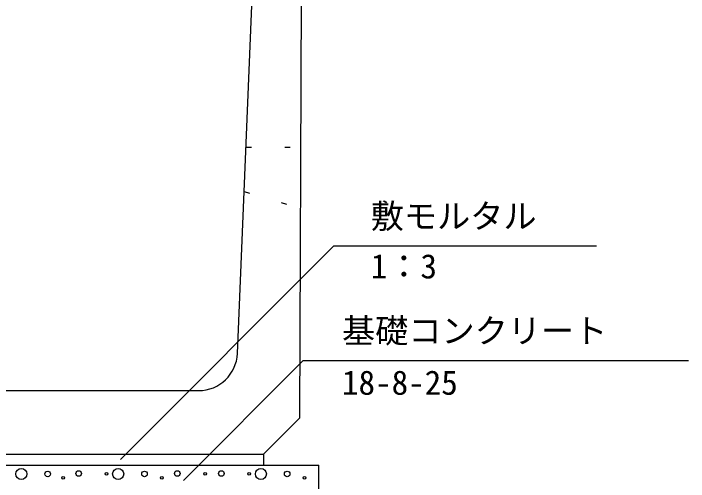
# Model space of a CAD drawing. Units: millimetres, scale not verified. Extents: x -33600 to 33600, y -11880 to 11880.
# Drawn here: x 14516 to 15737, y -2293 to -1446 of the extents above; entities that cross this region are included whole.
import ezdxf
from ezdxf.enums import TextEntityAlignment as Align

# ---------------------------------------------------------------- set-up
doc = ezdxf.new("R2010")
doc.units = ezdxf.units.MM
doc.header["$LTSCALE"] = 40
doc.linetypes.add('DOTTED', pattern=[1.75, 0.25, -1.5])
for name, color, linetype, lineweight in [('0-0_DIM', 7, 'Continuous', 25), ('0-2_HATCH', 6, 'Continuous', 25), ('0-5_OUTLINE', 3, 'Continuous', 25), ('0-6_OUTLINE2', 4, 'DOTTED', 25)]:
    doc.layers.add(name, color=color, linetype=linetype, lineweight=lineweight)
doc.styles.add('ＭＳ ゴシック', font='')
doc.styles.get('ＭＳ ゴシック').set_extended_font_data('MS Gothic')

msp = doc.modelspace()

# ---------------------------------------------------------------- linework, layer by layer
at = {"layer": '0-0_DIM'}
for p, q in [((15095.4, -1866.62), (14709.42, -2252.61)), ((15095.4, -1866.62), (15570.71, -1866.62)), ((15040.14, -2073.88), (14823.33, -2290.69)), ((15040.14, -2073.88), (15737.01, -2073.88))]:
    msp.add_line(p, q, dxfattribs=at)
at = {"layer": '0-2_HATCH'}
for centre, radius in [((14530.15, -2278.95), 10), ((14705.24, -2278.95), 10), ((14963.38, -2278.95), 10), ((14577.75, -2278.95), 5), ((14605.79, -2285.95), 2.5), ((14633.83, -2278.07), 5), ((14684.21, -2278.95), 2.5), ((14752.85, -2278.95), 5), ((14784.13, -2285.95), 2.5), ((14812.17, -2278.07), 5), ((14862.55, -2278.95), 2.5), ((14891.96, -2278.07), 5), ((14942.35, -2278.95), 2.5), ((15010.98, -2278.95), 5), ((15042.26, -2285.95), 2.5)]:
    msp.add_circle(centre, radius, dxfattribs=at)
at = {"layer": '0-5_OUTLINE'}
for p, q in [((14920.95, -2061.09), (14968.16, -928.17)), ((15038.16, -1068.17), (15033.18, -2178.17)), ((13885.3, -2128.17), (14851.01, -2128.17)), ((14968.16, -2243.17), (15033.18, -2178.17)), ((13768.16, -2243.17), (14968.16, -2243.17)), ((14968.16, -2243.17), (14968.16, -2263.17)), ((13668.16, -2263.17), (15068.16, -2263.17)), ((15068.16, -2463.17), (15068.16, -2263.17))]:
    msp.add_line(p, q, dxfattribs=at)
msp.add_arc((14851.01, -2058.17), 70, 270, 357.61406, dxfattribs=at)
at = {"layer": '0-6_OUTLINE2'}
for p, q in [((14936.49, -1688.17), (15033.16, -1688.17)), ((14933.16, -1768.17), (15033.16, -1798.17))]:
    msp.add_line(p, q, dxfattribs=at)

# ---------------------------------------------------------------- texts
at = {"layer": '0-0_DIM', "style": 'ＭＳ ゴシック'}
for s, p in [('敷モルタル', (15162.14, -1847.89)), ('1：3', (15162.14, -1938.58)), ('基礎コンクリート', (15110.14, -2055.15)), ('18-8-25', (15110.14, -2148.96))]:
    msp.add_text(s, height=43.99, dxfattribs=at).set_placement(p, align=Align.BOTTOM_LEFT)

doc.saveas('drawing.dxf')
